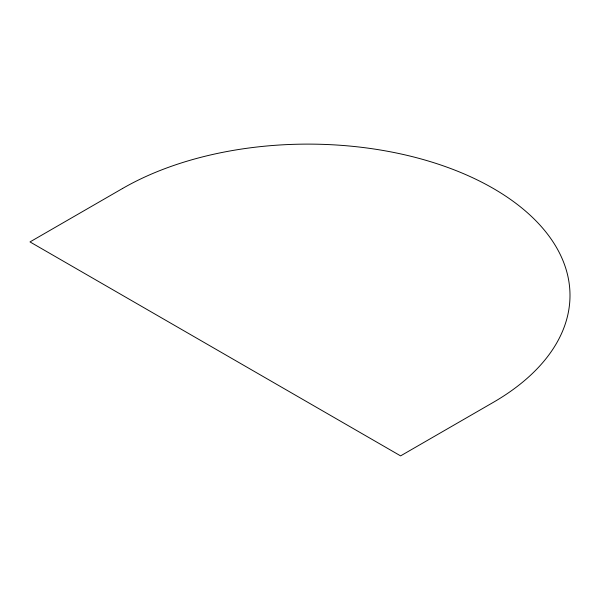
<?xml version="1.0" encoding="UTF-8"?>
<svg xmlns="http://www.w3.org/2000/svg" width="600" height="600" viewBox="0 0 600 600"><rect width="100%" height="100%" fill="white"/><g stroke="black" fill="none" stroke-linecap="round" stroke-linejoin="round"><path stroke-width="0.9" d="M122.648 188.43L30 241.92L400.597 455.88L493.245 402.39A262.05 151.297 0 0 0 493.245 188.43A262.05 151.297 0 0 0 122.648 188.43"/></g></svg>
